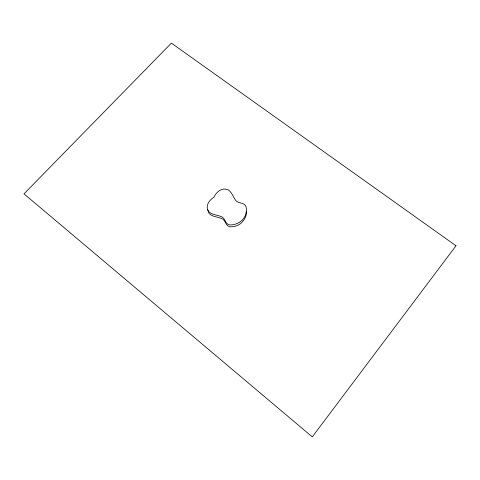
<?xml version="1.0" encoding="UTF-8"?>
<svg xmlns="http://www.w3.org/2000/svg" width="480" height="480" viewBox="0 0 480 480"><rect width="100%" height="100%" fill="white"/><g stroke="black" fill="none" stroke-linecap="round" stroke-linejoin="round"><path stroke-width="0.72" d="M246.228 211.62C245.556 219.96 237.198 225.42 229.284 224.904C225.402 223.884 225.426 219.318 222.498 217.158C218.094 214.806 212.484 215.28 208.752 211.632C204.732 206.208 209.196 200.106 213.954 197.208C216.306 191.922 221.928 187.206 228.012 189.792C232.362 192.318 233.166 197.694 236.412 201.222C239.262 203.526 243.714 202.464 245.73 205.92C249.408 216.78 240.966 227.772 229.542 226.764C225.684 225.756 225.714 221.226 222.81 219.078C218.442 216.744 212.88 217.212 209.178 213.594L207.594 209.682M456 245.772L312.288 436.884L24 193.86L171.384 43.116L456 245.772"/></g></svg>
